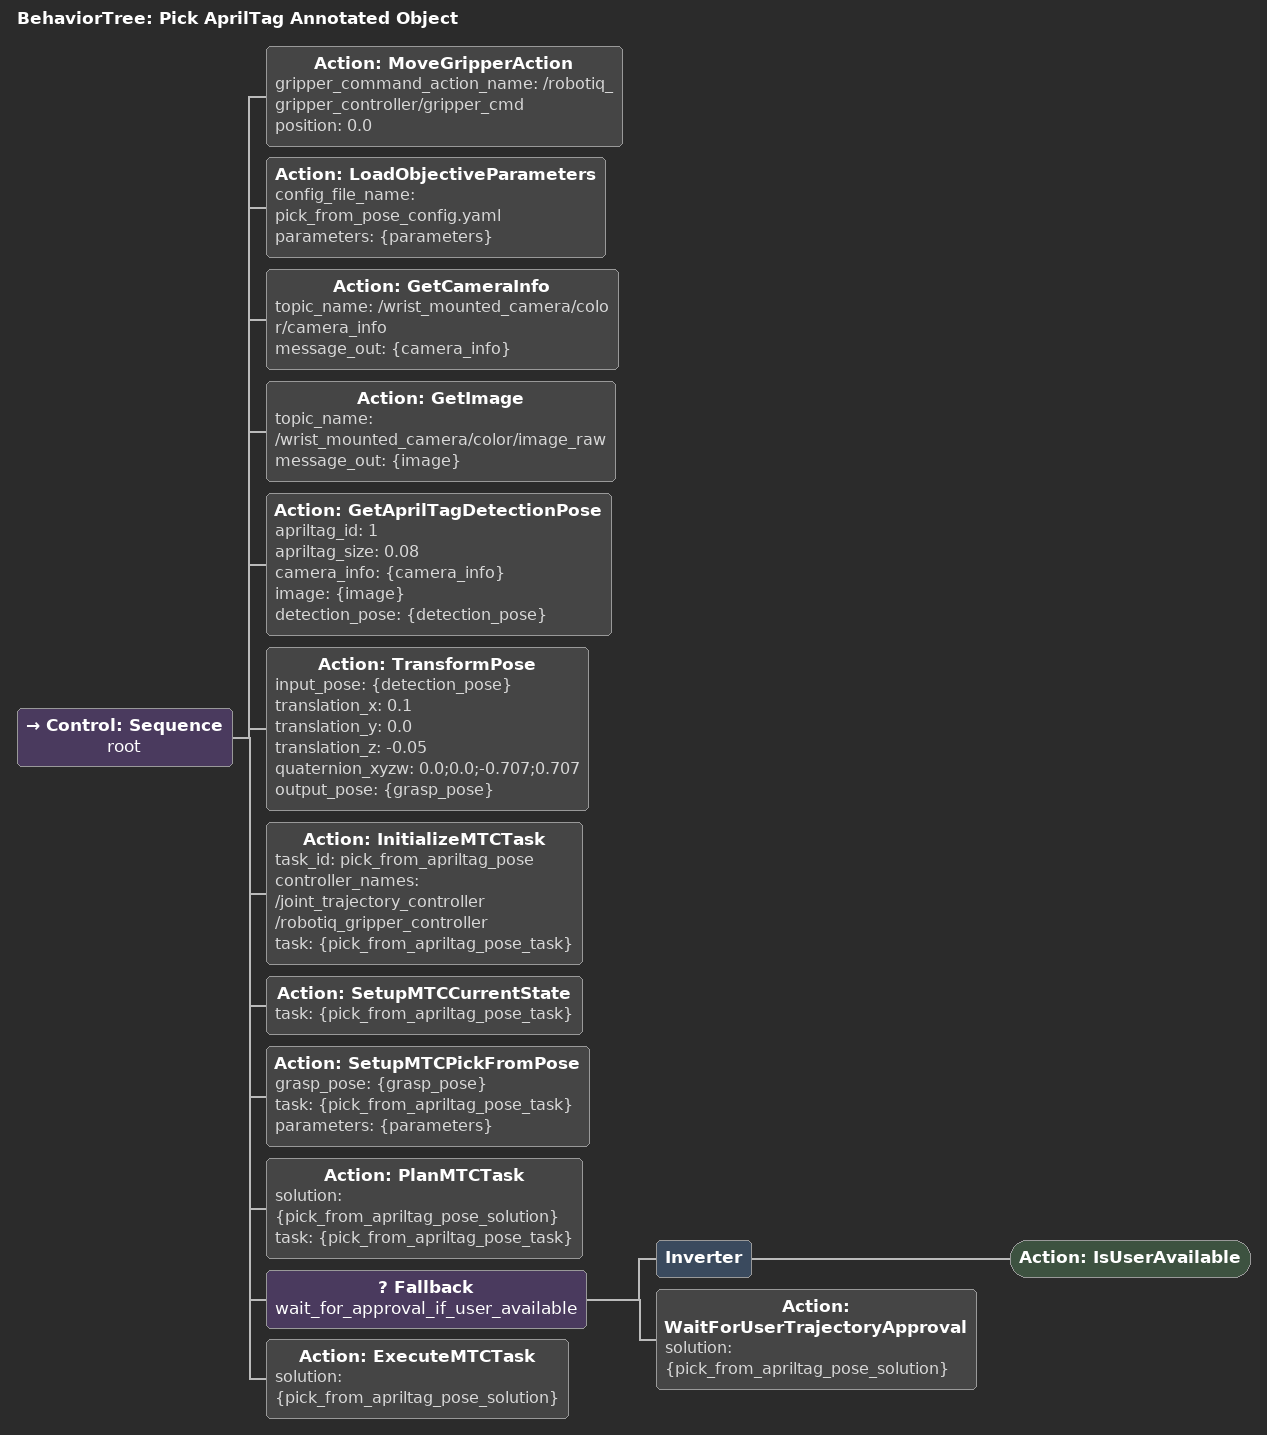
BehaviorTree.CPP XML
<?xml version="1.0"?>
<root BTCPP_format="4" main_tree_to_execute="Pick AprilTag Annotated Object">
    <BehaviorTree ID="Pick AprilTag Annotated Object" _description="Pick up and lift an AprilTag annotated object at a pose offset from the AprilTag pose.">
        <Control ID="Sequence" name="root">
            <Action ID="MoveGripperAction" gripper_command_action_name="/robotiq_gripper_controller/gripper_cmd" position="0.0"/>
            <Action ID="LoadObjectiveParameters" config_file_name="pick_from_pose_config.yaml" parameters="{parameters}"/>
            <Action ID="GetCameraInfo" topic_name="/wrist_mounted_camera/color/camera_info" message_out="{camera_info}"/>
            <Action ID="GetImage" topic_name="/wrist_mounted_camera/color/image_raw" message_out="{image}"/>
            <Action ID="GetAprilTagDetectionPose" apriltag_id="1" apriltag_size="0.08" camera_info="{camera_info}" image="{image}" detection_pose="{detection_pose}"/>
            <Action ID="TransformPose" input_pose="{detection_pose}" translation_x="0.1" translation_y="0.0" translation_z="-0.05" quaternion_xyzw="0.0;0.0;-0.707;0.707" output_pose="{grasp_pose}"/>
            <Action ID="InitializeMTCTask" task_id="pick_from_apriltag_pose" controller_names="/joint_trajectory_controller /robotiq_gripper_controller" task="{pick_from_apriltag_pose_task}"/>
            <Action ID="SetupMTCCurrentState" task="{pick_from_apriltag_pose_task}"/>
            <Action ID="SetupMTCPickFromPose" grasp_pose="{grasp_pose}" task="{pick_from_apriltag_pose_task}" parameters="{parameters}"/>
            <Action ID="PlanMTCTask" solution="{pick_from_apriltag_pose_solution}" task="{pick_from_apriltag_pose_task}"/>
            <Fallback name="wait_for_approval_if_user_available">
                <Inverter>
                    <Action ID="IsUserAvailable"/>
                </Inverter>
                <Action ID="WaitForUserTrajectoryApproval" solution="{pick_from_apriltag_pose_solution}"/>
            </Fallback>
            <Action ID="ExecuteMTCTask" solution="{pick_from_apriltag_pose_solution}"/>
        </Control>
    </BehaviorTree>
</root>
